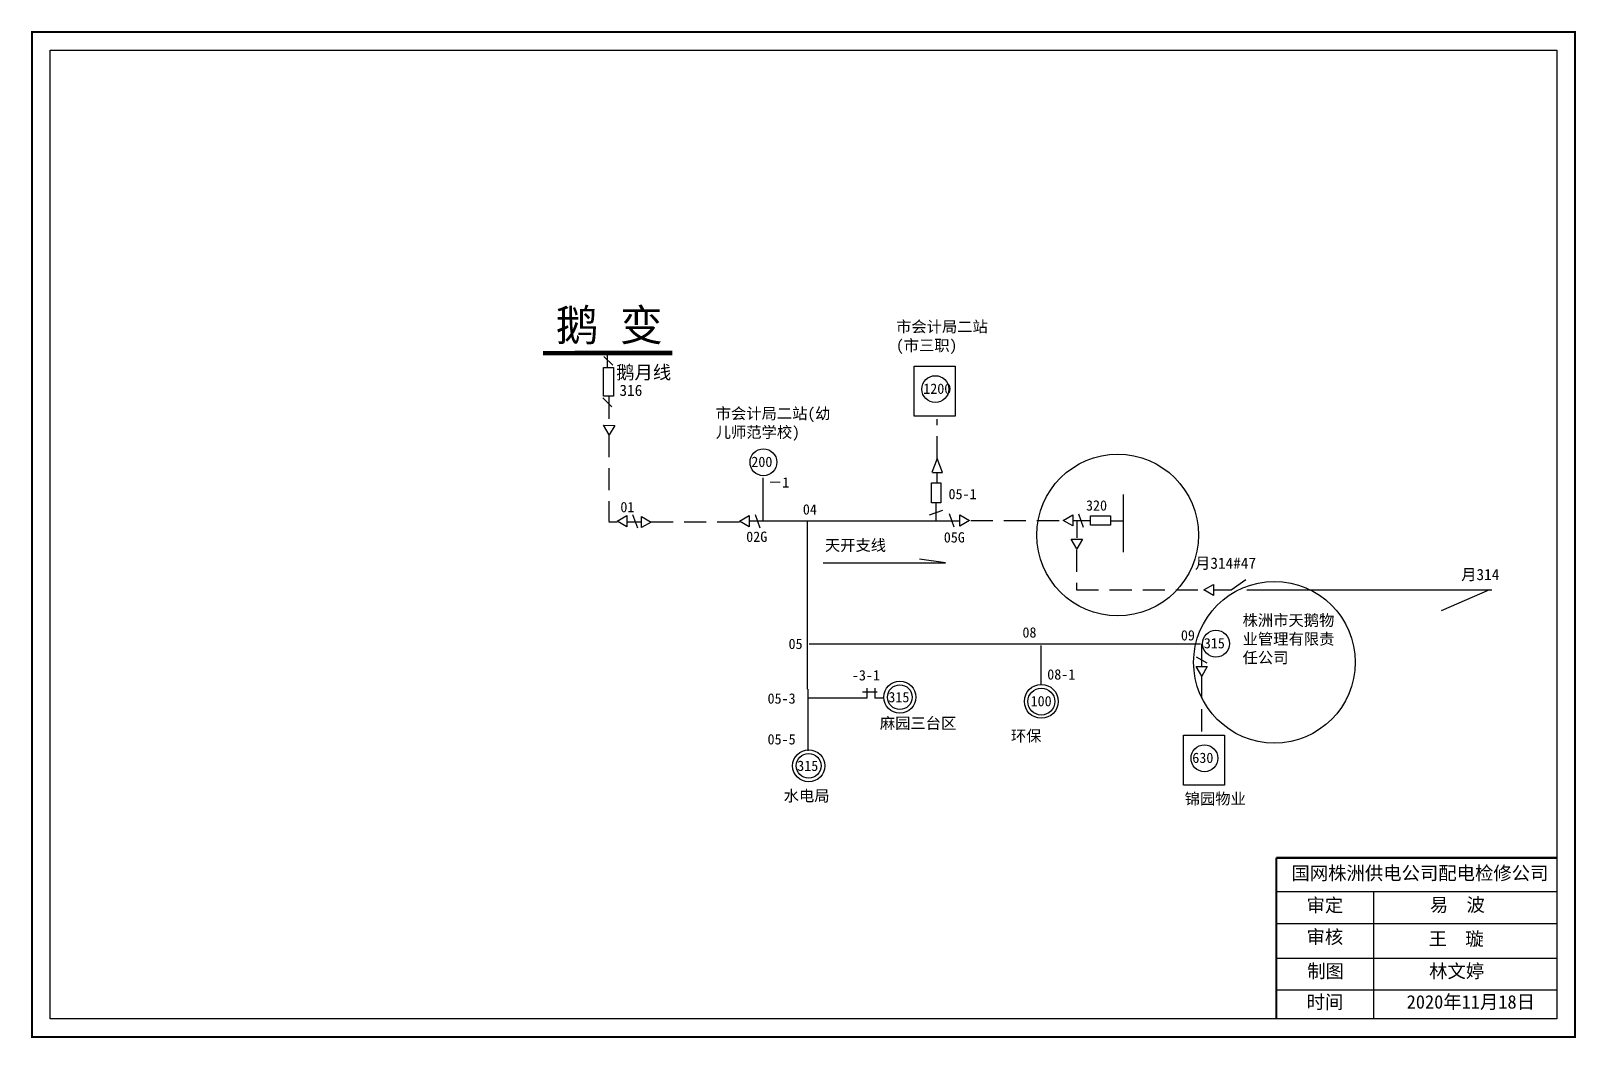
# Model space of a CAD drawing. Extents: x 0 to 344, y 0 to 224.
import ezdxf

# ---------------------------------------------------------------- set-up
doc = ezdxf.new("R2010")
doc.units = 0
doc.header["$LTSCALE"] = 0.774411
doc.linetypes.add('ACAD_ISO02W100', pattern=[15, 12, -3])
doc.linetypes.add('DASHED2', pattern=[9.525, 6.35, -3.175])
doc.layers.get('0').update_dxf_attribs({"linetype": 'CONTINUOUS'})
doc.styles.get("Standard").update_dxf_attribs({"font": '', "height": 2.5})
doc.styles.add('字体', font='', dxfattribs={"height": 2.5})
doc.styles.get('Standard').set_extended_font_data('SimSun')
doc.styles.get('字体').set_extended_font_data('楷体_GB2312')

msp = doc.modelspace()

# ---------------------------------------------------------------- linework, layer by layer
at = {"linetype": 'Continuous'}
for p, q in [((129.38, 149.91), (127.4, 151.89)), ((129.16, 140.68), (127.18, 142.66)), ((201.68, 129.11), (200.54, 126.05)), ((202.89, 126.05), (201.68, 129.11)), ((200.68, 126.05), (202.89, 126.05)), ((243.19, 121.14), (243.19, 108.27)), ((200.01, 116.6), (202.97, 117.65)), ((201.49, 115.26), (201.49, 119.14)), ((128.51, 115.02), (129.23, 115.02)), ((129.25, 115.01), (130.36, 115.01)), ((132.56, 115.01), (135.77, 115.01)), ((133.81, 116.65), (134.87, 113.68)), ((161.13, 116.65), (162.18, 113.68)), ((172.78, 77.73), (172.78, 115.11)), ((182.58, 115.24), (206.75, 115.27)), ((205.48, 113.85), (204.43, 116.82)), ((231.91, 115.33), (235.78, 115.33)), ((232.84, 115.35), (232.84, 111.46)), ((233.24, 116.81), (234.29, 113.85)), ((240.34, 115.22), (243.08, 115.22)), ((176.3, 105.87), (203.54, 105.87)), ((203.54, 105.87), (197.8, 106.72)), ((267.24, 99.87), (270.51, 102.2)), ((263.28, 99.87), (267.24, 99.87)), ((270.74, 99.87), (325.35, 99.87)), ((260.65, 87.79), (260.65, 82.8)), ((224.8, 82.95), (224.8, 78.84)), ((259.48, 84.96), (261.81, 83.63)), ((277.36, 32.64), (339.72, 32.64)), ((299, 32.63), (299, 4.3)), ((277.36, 25.54), (339.72, 25.54)), ((277.36, 17.79), (339.72, 17.79)), ((277.36, 10.69), (339.72, 10.69))]:
    msp.add_line(p, q, dxfattribs=at)
at = {"linetype": 'ACAD_ISO02W100'}
msp.add_line((128.24, 149.42), (128.24, 152.5), dxfattribs=at)
at = {"linetype": 'DASHED2'}
for p, q in [((128.5, 142.9), (128.5, 136.71)), ((201.73, 129.18), (201.74, 137.88)), ((128.5, 134.35), (128.5, 115.1)), ((137.94, 115.01), (157.78, 115.01)), ((209.21, 115.33), (229.51, 115.33)), ((232.79, 108.83), (232.79, 99.9)), ((232.79, 99.9), (261.26, 99.9)), ((260.62, 80.63), (260.62, 67.79))]:
    msp.add_line(p, q, dxfattribs=at)
for p, q in [((127.34, 136.54), (129.82, 136.53)), ((128.57, 134.38), (127.34, 136.54)), ((129.82, 136.53), (128.57, 134.38)), ((162.95, 115.25), (162.95, 124.87)), ((130.36, 115.17), (132.51, 116.41)), ((132.51, 113.93), (130.36, 115.17)), ((132.51, 116.41), (132.51, 113.93)), ((135.78, 116.22), (137.93, 114.98)), ((135.78, 113.74), (135.78, 116.22)), ((137.93, 114.98), (135.78, 113.74)), ((157.68, 115.17), (159.82, 116.41)), ((159.82, 113.93), (157.68, 115.17)), ((159.82, 116.41), (159.82, 113.93)), ((159.88, 115.24), (182.58, 115.24)), ((206.79, 114.09), (206.79, 116.57)), ((206.79, 116.57), (208.94, 115.33)), ((208.94, 115.33), (206.79, 114.09)), ((229.79, 115.34), (231.94, 116.58)), ((231.94, 114.1), (229.79, 115.34)), ((231.94, 116.58), (231.94, 114.1)), ((232.85, 108.98), (231.61, 111.13)), ((231.61, 111.13), (234.09, 111.13)), ((234.09, 111.13), (232.85, 108.98)), ((261.18, 99.85), (263.34, 101.06)), ((263.34, 101.06), (263.31, 98.58)), ((263.31, 98.58), (261.18, 99.85)), ((173.16, 87.87), (260.41, 87.87)), ((224.81, 87.44), (224.81, 83.03)), ((259.44, 82.79), (261.92, 82.79)), ((260.68, 80.64), (259.44, 82.79)), ((261.92, 82.79), (260.68, 80.64))]:
    msp.add_line(p, q)
at = {"color": 0, "linetype": 'Continuous'}
for p, q in [((201.72, 123.8), (201.72, 126.04)), ((172.89, 77.73), (172.89, 64.02)), ((185.07, 77.15), (188.3, 77.15)), ((186.03, 77.99), (186.03, 75.72)), ((187.82, 77.99), (187.82, 75.72)), ((172.84, 75.78), (186.03, 75.78)), ((187.82, 75.78), (189.67, 75.78))]:
    msp.add_line(p, q, dxfattribs=at)
at = {"color": 1, "linetype": 'Continuous'}
msp.add_line((324.85, 99.89), (314.09, 95.2), dxfattribs=at)
at = {"linetype": 'Continuous', "const_width": 0.5}
msp.add_lwpolyline([(-0.07, 224.19), (343.9, 224.19), (343.9, 0.22), (-0.07, 0.22)], close=True, dxfattribs=at)
at = {"linetype": 'Continuous'}
for points in [[(3.97, 220.14), (339.85, 220.14), (339.85, 4.27), (3.97, 4.27)], [(196.61, 149.72), (205.76, 149.72), (205.76, 138.58), (196.61, 138.58)], [(200.46, 119.25), (200.46, 123.7), (202.51, 123.7), (202.51, 119.25)], [(235.9, 116.36), (240.34, 116.36), (240.34, 114.31), (235.9, 114.31)], [(256.6, 67.46), (265.75, 67.46), (265.75, 56.32), (256.6, 56.32)]]:
    msp.add_lwpolyline(points, close=True, dxfattribs=at)
for points, const_width in [([(142.69, 152.66), (113.87, 152.63)], 1), ([(277.32, 40.15), (277.32, 4.42)], 0.5), ([(277.36, 40.15), (339.72, 40.15)], 0.5)]:
    msp.add_lwpolyline(points, dxfattribs=dict(at, const_width=const_width))
at = {"linetype": 'ACAD_ISO02W100'}
msp.add_lwpolyline([(129.57, 143.02), (127.36, 143.02), (127.36, 149.42), (129.57, 149.42)], close=True, dxfattribs=at)
for centre, radius in [((201.31, 144.6), 3), ((162.99, 128.31), 3), ((263.86, 87.87), 3), ((224.94, 74.97), 3), ((173.07, 60.65), 3.58), ((173.07, 60.65), 2.76), ((261.3, 62.34), 3)]:
    msp.add_circle(centre, radius)
at = {"color": 1, "linetype": 'Continuous'}
for centre in [(241.95, 112.09), (276.89, 83.72)]:
    msp.add_circle(centre, 18.01, dxfattribs=at)
at = {"color": 0}
for radius in [3.58, 2.76]:
    msp.add_circle((193.39, 75.95), radius, dxfattribs=at)
at = {"linetype": 'Continuous'}
msp.add_circle((224.93, 75.02), 3.78, dxfattribs=at)

# ---------------------------------------------------------------- texts
for s, p in [('1200', (198.61, 143.55)), ('200', (160.28, 127.26)), ('315', (261.15, 86.83)), ('100', (222.54, 73.92)), ('630', (258.59, 61.29))]:
    msp.add_text(s, height=2.3).set_placement(p)
at = {"color": 0}
for p in [(190.83, 74.81), (170.51, 59.51)]:
    msp.add_text('315', height=2.3, dxfattribs=at).set_placement(p)
at = {"linetype": 'Continuous', "attachment_point": 1, "style": '字体'}
for s, insert, char_height, width in [('鹅 变', (116.67, 162.37), 7, 27.4955), ('国网株洲供电公司配电检修公司', (280.69, 38.24), 3, 82.0179), ('审定', (284.06, 31.08), 3, 23.4615), ('{\\fSimSun|b0|i0|c134|p2;易  波}', (311.55, 31.18), 3, 23.4615), ('审核', (284.06, 24.02), 3, 23.4615), ('{\\fSimSun|b0|i0|c134|p2;王  璇}', (311.29, 23.61), 3, 33.0539), ('制图', (284.22, 16.4), 3, 23.4615), ('{\\fSimSun|b0|i0|c134|p2;林文婷}', (311.39, 16.4), 3, 23.4615), ('时间', (284.06, 9.52), 3, 23.4615), ('2020年11月18日', (306.38, 9.54), 3, 30.4346)]:
    msp.add_mtext(s, dxfattribs=dict(at, insert=insert, char_height=char_height, width=width))
at = {"color": 1, "linetype": 'Continuous', "char_height": 2.5, "attachment_point": 1, "style": '字体'}
for s, insert, width in [('{\\fSimSun|b0|i0|c134|p2;\\C256;市会计局二站(市三职)}', (192.55, 159.77), 23.3464), ('{\\fSimSun|b0|i0|c134|p2;\\C256;市会计局二站(幼儿师范学校)}', (152.34, 140.43), 28.7556), ('{\\fSimSun|b0|i0|c134|p2;\\C256;天开支线}', (176.68, 111.07), 23.3464), ('{\\fSimSun|b0|i0|c134|p2;\\C256;月314#47}', (259.2, 107.07), 23.3464), ('{\\fSimSun|b0|i0|c134|p2;\\C256;月314}', (318.53, 104.54), 23.3464), ('{\\fSimSun|b0|i0|c134|p2;\\C256;株洲市天鹅物业管理有限责任公司}', (269.8, 94.34), 23.3464), ('{\\fSimSun|b0|i0|c134|p2;\\C256;麻园三台区}', (188.93, 71.39), 23.3464), ('{\\fSimSun|b0|i0|c134|p2;\\C256;环保}', (218.15, 68.59), 23.3464), ('{\\fSimSun|b0|i0|c134|p2;\\C256;水电局}', (167.5, 55.23), 23.3464), ('{\\fSimSun|b0|i0|c134|p2;\\C256;锦园物业}', (256.89, 54.57), 23.3464)]:
    msp.add_mtext(s, dxfattribs=dict(at, insert=insert, width=width))
at = {"color": 0, "linetype": 'Continuous', "insert": (130.15, 149.85), "char_height": 3, "width": 12.9405, "attachment_point": 1, "style": '字体'}
msp.add_mtext('鹅月线', dxfattribs=at)
at = {"color": 0, "linetype": 'Continuous', "insert": (130.88, 145.59), "char_height": 2.5, "width": 5.6554, "attachment_point": 1}
msp.add_mtext('316', dxfattribs=at)
at = {"char_height": 2.3, "width": 16.116, "attachment_point": 1}
for s, insert in [('－1', (164.03, 124.97)), ('05-1', (204.24, 122.37)), ('01', (131.09, 119.47)), ('04', (171.77, 118.95)), ('320', (234.89, 119.83)), ('02G', (159.14, 112.86)), ('05G', (203.19, 112.72)), ('08', (220.72, 91.53)), ('09', (256.05, 90.89)), ('05', (168.58, 88.98)), ('08-1', (226.25, 82.17))]:
    msp.add_mtext(s, dxfattribs=dict(at, insert=insert))
at = {"color": 0, "char_height": 2.3, "width": 16.116, "attachment_point": 1}
for s, insert in [('-3-1', (182.7, 81.98)), ('05-3', (163.9, 76.81)), ('05-5', (163.9, 67.72))]:
    msp.add_mtext(s, dxfattribs=dict(at, insert=insert))

doc.saveas('drawing.dxf')
